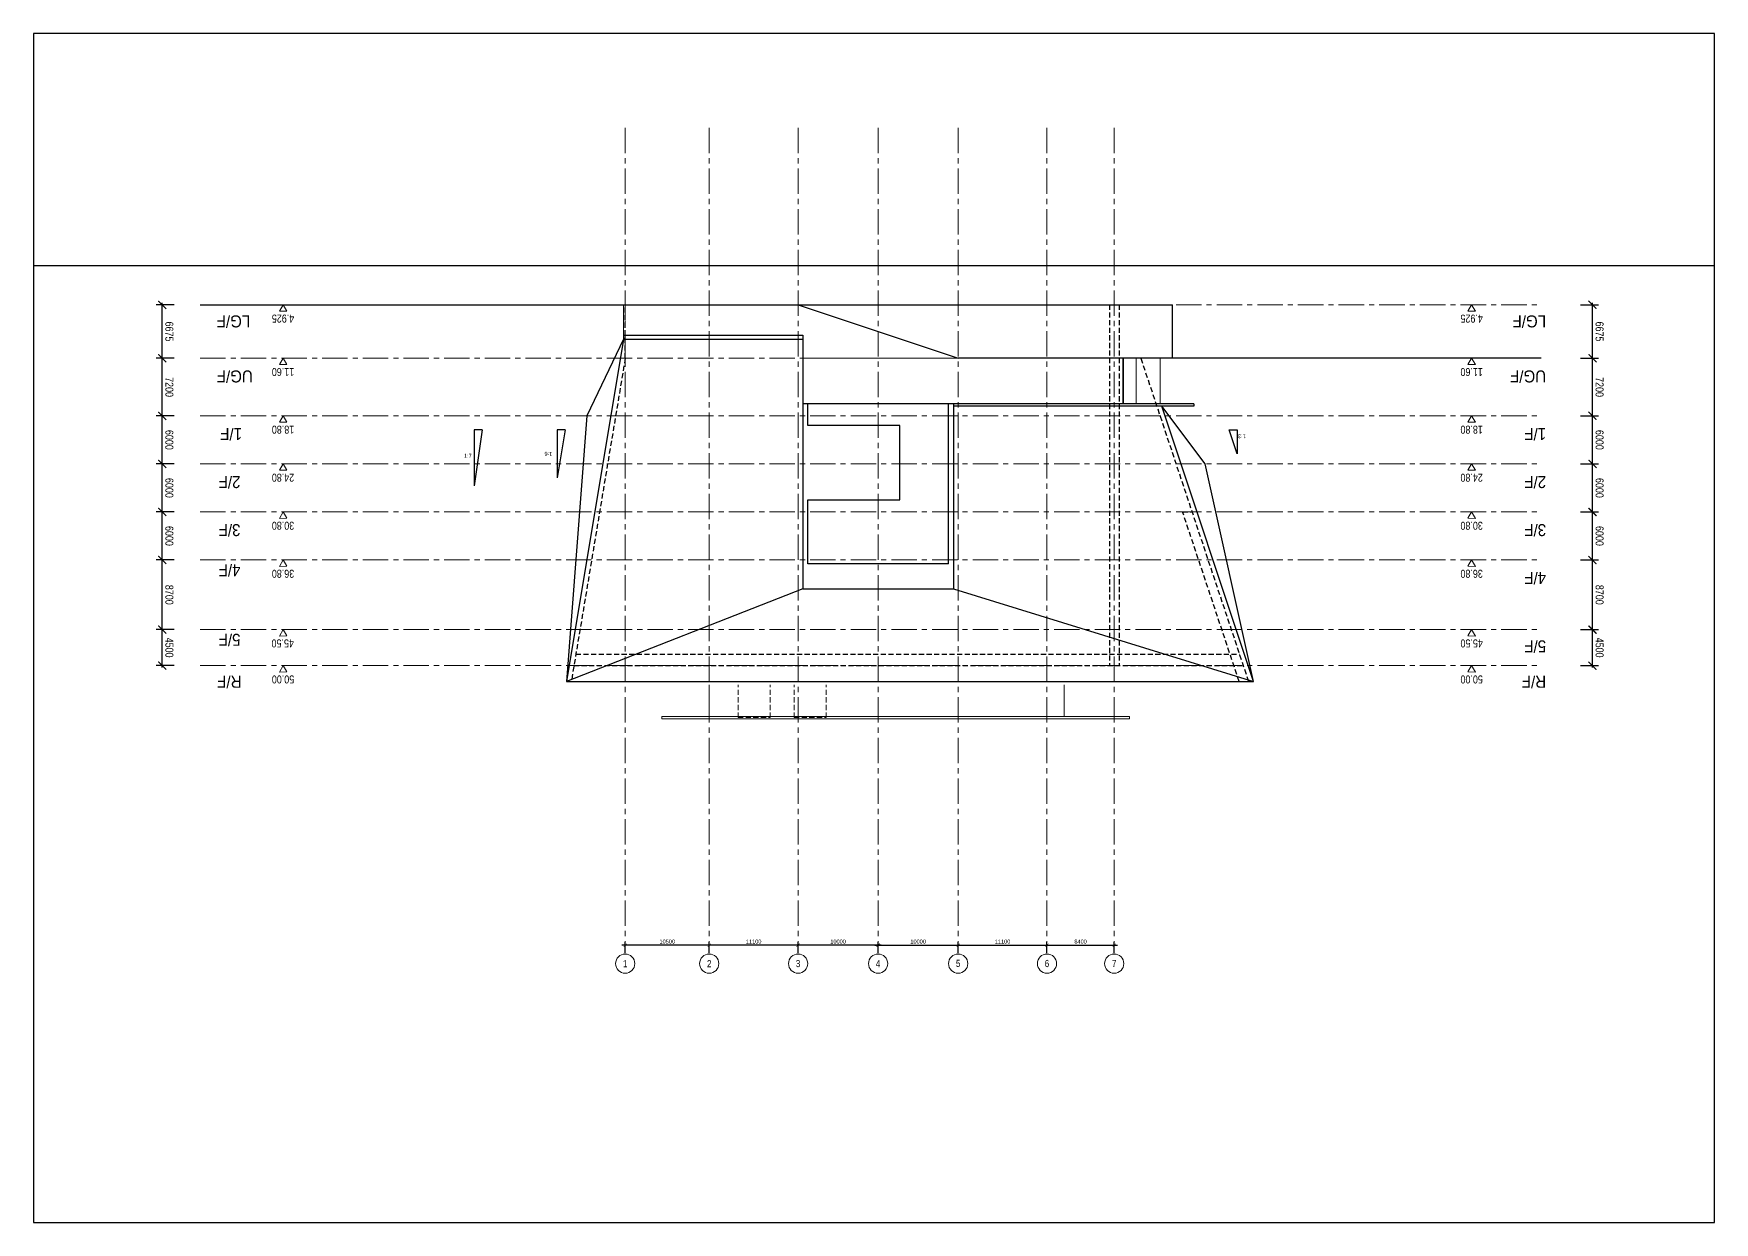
# Model space of a CAD drawing. Header units: millimetres. Extents: x 833576263 to 1668046980, y 817519639 to 1636103653.
# Drawn here: x 833909376 to 834119376, y 818468139 to 818616639 of the extents above; entities that cross this region are included whole.
import ezdxf
from ezdxf.enums import TextEntityAlignment as Align

# ---------------------------------------------------------------- set-up
doc = ezdxf.new("R2010")
doc.units = ezdxf.units.MM
doc.header["$LTSCALE"] = 100
doc.header["$MEASUREMENT"] = 0
doc.linetypes.add('R_P_Grid$0$CENTER', pattern=[50.8, 31.75, -6.35, 6.35, -6.35])
doc.linetypes.add('R_P_Grid$0$HIDDEN', pattern=[9.525, 6.35, -3.175])
doc.layers.get('Defpoints').update_dxf_attribs({"color": 170})
for name, color, linetype in [('R_P_Grid$0$2-STRS-hidden', 8, 'Continuous'), ('R_P_Grid$0$E-ELE2', 4, 'Continuous'), ('R_P_Grid$0$E-ELE6', 2, 'Continuous'), ('X-REF', 7, 'Continuous')]:
    doc.layers.add(name, color=color, linetype=linetype)
for name, color, linetype, lineweight in [('R_P_Grid$0$RDA0251', 1, 'R_P_Grid$0$CENTER', 18), ('R_P_Grid$0$RDA0311', 1, 'Continuous', 25), ('R_P_Grid$0$RDA0321', 7, 'Continuous', 18), ('R_P_Grid$0$RDA04013', 1, 'Continuous', 35), ('R_P_Grid$0$RDA2301', 7, 'Continuous', 18), ('R_P_Grid$0$RDA2803S', 4, 'Continuous', 25)]:
    doc.layers.add(name, color=color, linetype=linetype, lineweight=lineweight)
doc.styles.add('R_P_Grid$0$ARIAL', font='arial.ttf', dxfattribs={"width": 0.8})
doc.styles.add('R_P_Grid$0$R_GRID', font='arial.ttf', dxfattribs={"width": 0.8})
doc.styles.add('R_P_Grid$0$Romans', font='arial.ttf', dxfattribs={"width": 0.8})
doc.dimstyles.new('R_P_Grid$0$GRID', dxfattribs={"dimscale": 200, "dimtxt": 2.5, "dimasz": 2, "dimexe": 2, "dimexo": 0.5, "dimgap": 1, "dimtad": 1, "dimdec": 0, "dimzin": 12, "dimdsep": 46, "dimtxsty": 'R_P_Grid$0$ARIAL', "dimblk": 'R_P_Grid$0$_ArchTick', "dimcen": 2, "dimdle": 2, "dimclrd": 256, "dimclre": 256, "dimclrt": 4, "dimadec": 3, "dimazin": 0, "dimtfac": 1, "dimtdec": 0, "dimtix": 1, "dimtmove": 2, "dimatfit": 3, "dimfxl": 1, "dimtolj": 1, "dimarcsym": 0})
doc.dimstyles.new('R_P_Grid$0$M_500MT', dxfattribs={"dimscale": 500, "dimtxt": 2, "dimasz": 2, "dimexe": 1.5, "dimexo": 1.5, "dimgap": 0.75, "dimtad": 1, "dimdec": 0, "dimrnd": 1e-07, "dimzin": 12, "dimdsep": 46, "dimtxsty": 'R_P_Grid$0$Romans', "dimblk": 'R_P_Grid$0$_ArchTick', "dimcen": 2, "dimdle": 0.5, "dimclrd": 7, "dimclre": 7, "dimclrt": 3, "dimaunit": 1, "dimadec": 8, "dimazin": 0, "dimtfac": 1, "dimtdec": 0, "dimtix": 1, "dimtmove": 2, "dimatfit": 3, "dimfxl": 3, "dimfxlon": 1, "dimtolj": 1, "dimarcsym": 0})

# ---------------------------------------------------------------- blocks, each defined once
blk = doc.blocks.new('R_P_Grid$0$mark-1')
at = {"linetype": 'Continuous'}
blk.add_circle((0, 0), 4, dxfattribs=at)
at = {"color": 3, "style": 'R_P_Grid$0$R_GRID', "width": 0.8}
blk.add_attdef('GRID', text='', height=3, dxfattribs=at).set_placement((0, 0), align=Align.MIDDLE_CENTER)
blk = doc.blocks.new('R_P_Grid$0$_ArchTick')
at = {"color": 0, "linetype": 'ByBlock', "const_width": 0.15}
blk.add_lwpolyline([(-0.5, -0.5), (0.5, 0.5)], dxfattribs=at)
blk = doc.blocks.new('*D73')
at = {"layer": 'Defpoints', "color": 0, "linetype": 'Continuous', "transparency": 16777216}
for p in [(834004890, 818502763), (834004890, 818501663), (834014890, 818501663)]:
    blk.add_point(p, dxfattribs=at)
at = {"layer": 'R_P_Grid$0$RDA0311', "linetype": 'Continuous', "lineweight": -2, "transparency": 16777216}
for p, q in [((834015290, 818502763), (834004490, 818502763)), ((834004890, 818501763), (834004890, 818503163)), ((834014890, 818501763), (834014890, 818503163))]:
    blk.add_line(p, q, dxfattribs=at)
at = {"layer": 'R_P_Grid$0$RDA0311', "linetype": 'Continuous', "lineweight": -2, "transparency": 16777216, "xscale": 400, "yscale": 400, "zscale": 400, "rotation": 180}
blk.add_blockref('R_P_Grid$0$_ArchTick', (834004890, 818502763), dxfattribs=at)
at = {"layer": 'R_P_Grid$0$RDA0311', "linetype": 'Continuous', "lineweight": -2, "transparency": 16777216, "xscale": 400, "yscale": 400, "zscale": 400}
blk.add_blockref('R_P_Grid$0$_ArchTick', (834014890, 818502763), dxfattribs=at)
at = {"layer": 'R_P_Grid$0$RDA0311', "color": 4, "linetype": 'Continuous', "transparency": 16777216, "insert": (834009890, 818503218), "char_height": 500, "attachment_point": 5, "style": 'R_P_Grid$0$ARIAL'}
blk.add_mtext('\\A1;10000', dxfattribs=at)
blk = doc.blocks.new('*D74')
at = {"layer": 'Defpoints', "color": 0, "linetype": 'Continuous', "transparency": 16777216}
for p in [(834024890, 818502763), (834014890, 818501663), (834024890, 818501663)]:
    blk.add_point(p, dxfattribs=at)
at = {"layer": 'R_P_Grid$0$RDA0311', "linetype": 'Continuous', "lineweight": -2, "transparency": 16777216}
for p, q in [((834014490, 818502763), (834025290, 818502763)), ((834014890, 818501763), (834014890, 818503163)), ((834024890, 818501763), (834024890, 818503163))]:
    blk.add_line(p, q, dxfattribs=at)
at = {"layer": 'R_P_Grid$0$RDA0311', "linetype": 'Continuous', "lineweight": -2, "transparency": 16777216, "xscale": 400, "yscale": 400, "zscale": 400, "rotation": 180}
blk.add_blockref('R_P_Grid$0$_ArchTick', (834014890, 818502763), dxfattribs=at)
at = {"layer": 'R_P_Grid$0$RDA0311', "linetype": 'Continuous', "lineweight": -2, "transparency": 16777216, "xscale": 400, "yscale": 400, "zscale": 400}
blk.add_blockref('R_P_Grid$0$_ArchTick', (834024890, 818502763), dxfattribs=at)
at = {"layer": 'R_P_Grid$0$RDA0311', "color": 4, "linetype": 'Continuous', "transparency": 16777216, "insert": (834019890, 818503218), "char_height": 500, "attachment_point": 5, "style": 'R_P_Grid$0$ARIAL'}
blk.add_mtext('\\A1;10000', dxfattribs=at)
blk = doc.blocks.new('*D101')
at = {"layer": 'Defpoints', "color": 0, "linetype": 'Continuous', "transparency": 16777216}
for p in [(833993790, 818502763), (833993790, 818501663), (834004890, 818501663)]:
    blk.add_point(p, dxfattribs=at)
at = {"layer": 'R_P_Grid$0$RDA0311', "linetype": 'Continuous', "lineweight": -2, "transparency": 16777216}
for p, q in [((834005290, 818502763), (833993390, 818502763)), ((833993790, 818501763), (833993790, 818503163)), ((834004890, 818501763), (834004890, 818503163))]:
    blk.add_line(p, q, dxfattribs=at)
at = {"layer": 'R_P_Grid$0$RDA0311', "linetype": 'Continuous', "lineweight": -2, "transparency": 16777216, "xscale": 400, "yscale": 400, "zscale": 400, "rotation": 180}
blk.add_blockref('R_P_Grid$0$_ArchTick', (833993790, 818502763), dxfattribs=at)
at = {"layer": 'R_P_Grid$0$RDA0311', "linetype": 'Continuous', "lineweight": -2, "transparency": 16777216, "xscale": 400, "yscale": 400, "zscale": 400}
blk.add_blockref('R_P_Grid$0$_ArchTick', (834004890, 818502763), dxfattribs=at)
at = {"layer": 'R_P_Grid$0$RDA0311', "color": 4, "linetype": 'Continuous', "transparency": 16777216, "insert": (833999340, 818503218), "char_height": 500, "attachment_point": 5, "style": 'R_P_Grid$0$ARIAL'}
blk.add_mtext('\\A1;11100', dxfattribs=at)
blk = doc.blocks.new('*D102')
at = {"layer": 'Defpoints', "color": 0, "linetype": 'Continuous', "transparency": 16777216}
for p in [(834035990, 818502763), (834024890, 818501663), (834035990, 818501663)]:
    blk.add_point(p, dxfattribs=at)
at = {"layer": 'R_P_Grid$0$RDA0311', "linetype": 'Continuous', "lineweight": -2, "transparency": 16777216}
for p, q in [((834024490, 818502763), (834036390, 818502763)), ((834024890, 818501763), (834024890, 818503163)), ((834035990, 818501763), (834035990, 818503163))]:
    blk.add_line(p, q, dxfattribs=at)
at = {"layer": 'R_P_Grid$0$RDA0311', "linetype": 'Continuous', "lineweight": -2, "transparency": 16777216, "xscale": 400, "yscale": 400, "zscale": 400, "rotation": 180}
blk.add_blockref('R_P_Grid$0$_ArchTick', (834024890, 818502763), dxfattribs=at)
at = {"layer": 'R_P_Grid$0$RDA0311', "linetype": 'Continuous', "lineweight": -2, "transparency": 16777216, "xscale": 400, "yscale": 400, "zscale": 400}
blk.add_blockref('R_P_Grid$0$_ArchTick', (834035990, 818502763), dxfattribs=at)
at = {"layer": 'R_P_Grid$0$RDA0311', "color": 4, "linetype": 'Continuous', "transparency": 16777216, "insert": (834030440, 818503218), "char_height": 500, "attachment_point": 5, "style": 'R_P_Grid$0$ARIAL'}
blk.add_mtext('\\A1;11100', dxfattribs=at)
blk = doc.blocks.new('*D103')
at = {"layer": 'Defpoints', "color": 0, "linetype": 'Continuous', "transparency": 16777216}
for p in [(834044390, 818502763), (834035990, 818501763), (834044390, 818501663)]:
    blk.add_point(p, dxfattribs=at)
at = {"layer": 'R_P_Grid$0$RDA0311', "linetype": 'Continuous', "lineweight": -2, "transparency": 16777216}
for p, q in [((834035590, 818502763), (834044790, 818502763)), ((834035990, 818501863), (834035990, 818503163)), ((834044390, 818501763), (834044390, 818503163))]:
    blk.add_line(p, q, dxfattribs=at)
at = {"layer": 'R_P_Grid$0$RDA0311', "linetype": 'Continuous', "lineweight": -2, "transparency": 16777216, "xscale": 400, "yscale": 400, "zscale": 400, "rotation": 180}
blk.add_blockref('R_P_Grid$0$_ArchTick', (834035990, 818502763), dxfattribs=at)
at = {"layer": 'R_P_Grid$0$RDA0311', "linetype": 'Continuous', "lineweight": -2, "transparency": 16777216, "xscale": 400, "yscale": 400, "zscale": 400}
blk.add_blockref('R_P_Grid$0$_ArchTick', (834044390, 818502763), dxfattribs=at)
at = {"layer": 'R_P_Grid$0$RDA0311', "color": 4, "linetype": 'Continuous', "transparency": 16777216, "insert": (834040190, 818503218), "char_height": 500, "attachment_point": 5, "style": 'R_P_Grid$0$ARIAL'}
blk.add_mtext('\\A1;8400', dxfattribs=at)
blk = doc.blocks.new('*D104')
at = {"layer": 'Defpoints', "color": 0, "linetype": 'Continuous', "transparency": 16777216}
for p in [(833983290, 818502763), (833983290, 818501663), (833993790, 818501663)]:
    blk.add_point(p, dxfattribs=at)
at = {"layer": 'R_P_Grid$0$RDA0311', "linetype": 'Continuous', "lineweight": -2, "transparency": 16777216}
for p, q in [((833994190, 818502763), (833982890, 818502763)), ((833983290, 818501763), (833983290, 818503163)), ((833993790, 818501763), (833993790, 818503163))]:
    blk.add_line(p, q, dxfattribs=at)
at = {"layer": 'R_P_Grid$0$RDA0311', "linetype": 'Continuous', "lineweight": -2, "transparency": 16777216, "xscale": 400, "yscale": 400, "zscale": 400, "rotation": 180}
blk.add_blockref('R_P_Grid$0$_ArchTick', (833983290, 818502763), dxfattribs=at)
at = {"layer": 'R_P_Grid$0$RDA0311', "linetype": 'Continuous', "lineweight": -2, "transparency": 16777216, "xscale": 400, "yscale": 400, "zscale": 400}
blk.add_blockref('R_P_Grid$0$_ArchTick', (833993790, 818502763), dxfattribs=at)
at = {"layer": 'R_P_Grid$0$RDA0311', "color": 4, "linetype": 'Continuous', "transparency": 16777216, "insert": (833988540, 818503218), "char_height": 500, "attachment_point": 5, "style": 'R_P_Grid$0$ARIAL'}
blk.add_mtext('\\A1;10500', dxfattribs=at)
blk = doc.blocks.new('*D105')
at = {"layer": 'Defpoints', "color": 0, "transparency": 16777216}
for p in [(834098561, 818542188), (834104141, 818542188), (834098561, 818537688)]:
    blk.add_point(p, dxfattribs=at)
at = {"layer": 'R_P_Grid$0$RDA0311', "color": 7, "lineweight": -2, "transparency": 16777216}
for p, q in [((834104141, 818537438), (834104141, 818542438)), ((834102641, 818542188), (834104891, 818542188)), ((834102641, 818537688), (834104891, 818537688))]:
    blk.add_line(p, q, dxfattribs=at)
at = {"layer": 'R_P_Grid$0$RDA0311', "color": 7, "lineweight": -2, "transparency": 16777216, "xscale": 1000, "yscale": 1000, "zscale": 1000}
for p, rotation in [((834104141, 818542188), 90), ((834104141, 818537688), 270)]:
    blk.add_blockref('R_P_Grid$0$_ArchTick', p, dxfattribs=dict(at, rotation=rotation))
at = {"layer": 'R_P_Grid$0$RDA0311', "color": 3, "transparency": 16777216, "insert": (834105027, 818539938), "char_height": 1000, "attachment_point": 5, "rotation": 270, "style": 'R_P_Grid$0$Romans'}
blk.add_mtext('\\A1;4500', dxfattribs=at)
blk = doc.blocks.new('*D106')
at = {"layer": 'Defpoints', "color": 0, "transparency": 16777216}
for p in [(834098561, 818550888), (834104141, 818550888), (834098561, 818542188)]:
    blk.add_point(p, dxfattribs=at)
at = {"layer": 'R_P_Grid$0$RDA0311', "color": 7, "lineweight": -2, "transparency": 16777216}
for p, q in [((834102641, 818550888), (834104891, 818550888)), ((834104141, 818541938), (834104141, 818551138)), ((834102641, 818542188), (834104891, 818542188))]:
    blk.add_line(p, q, dxfattribs=at)
at = {"layer": 'R_P_Grid$0$RDA0311', "color": 7, "lineweight": -2, "transparency": 16777216, "xscale": 1000, "yscale": 1000, "zscale": 1000}
for p, rotation in [((834104141, 818550888), 90), ((834104141, 818542188), 270)]:
    blk.add_blockref('R_P_Grid$0$_ArchTick', p, dxfattribs=dict(at, rotation=rotation))
at = {"layer": 'R_P_Grid$0$RDA0311', "color": 3, "transparency": 16777216, "insert": (834105027, 818546538), "char_height": 1000, "attachment_point": 5, "rotation": 270, "style": 'R_P_Grid$0$Romans'}
blk.add_mtext('\\A1;8700', dxfattribs=at)
blk = doc.blocks.new('*D113')
at = {"layer": 'Defpoints', "color": 0, "transparency": 16777216}
for p in [(834098561, 818556888), (834104141, 818556888), (834098561, 818550888)]:
    blk.add_point(p, dxfattribs=at)
at = {"layer": 'R_P_Grid$0$RDA0311', "color": 7, "lineweight": -2, "transparency": 16777216}
for p, q in [((834104141, 818550638), (834104141, 818557138)), ((834102641, 818556888), (834104891, 818556888)), ((834102641, 818550888), (834104891, 818550888))]:
    blk.add_line(p, q, dxfattribs=at)
at = {"layer": 'R_P_Grid$0$RDA0311', "color": 7, "lineweight": -2, "transparency": 16777216, "xscale": 1000, "yscale": 1000, "zscale": 1000}
for p, rotation in [((834104141, 818556888), 90), ((834104141, 818550888), 270)]:
    blk.add_blockref('R_P_Grid$0$_ArchTick', p, dxfattribs=dict(at, rotation=rotation))
at = {"layer": 'R_P_Grid$0$RDA0311', "color": 3, "transparency": 16777216, "insert": (834105027, 818553888), "char_height": 1000, "attachment_point": 5, "rotation": 270, "style": 'R_P_Grid$0$Romans'}
blk.add_mtext('\\A1;6000', dxfattribs=at)
blk = doc.blocks.new('*D114')
at = {"layer": 'Defpoints', "color": 0, "transparency": 16777216}
for p in [(834098561, 818562888), (834104141, 818562888), (834098561, 818556888)]:
    blk.add_point(p, dxfattribs=at)
at = {"layer": 'R_P_Grid$0$RDA0311', "color": 7, "lineweight": -2, "transparency": 16777216}
for p, q in [((834102641, 818562888), (834104891, 818562888)), ((834104141, 818556638), (834104141, 818563138)), ((834102641, 818556888), (834104891, 818556888))]:
    blk.add_line(p, q, dxfattribs=at)
at = {"layer": 'R_P_Grid$0$RDA0311', "color": 7, "lineweight": -2, "transparency": 16777216, "xscale": 1000, "yscale": 1000, "zscale": 1000}
for p, rotation in [((834104141, 818562888), 90), ((834104141, 818556888), 270)]:
    blk.add_blockref('R_P_Grid$0$_ArchTick', p, dxfattribs=dict(at, rotation=rotation))
at = {"layer": 'R_P_Grid$0$RDA0311', "color": 3, "transparency": 16777216, "insert": (834105027, 818559888), "char_height": 1000, "attachment_point": 5, "rotation": 270, "style": 'R_P_Grid$0$Romans'}
blk.add_mtext('\\A1;6000', dxfattribs=at)
blk = doc.blocks.new('*D115')
at = {"layer": 'Defpoints', "color": 0, "transparency": 16777216}
for p in [(834098561, 818568888), (834104141, 818568888), (834098561, 818562888)]:
    blk.add_point(p, dxfattribs=at)
at = {"layer": 'R_P_Grid$0$RDA0311', "color": 7, "lineweight": -2, "transparency": 16777216}
for p, q in [((834102641, 818568888), (834104891, 818568888)), ((834104141, 818562638), (834104141, 818569138)), ((834102641, 818562888), (834104891, 818562888))]:
    blk.add_line(p, q, dxfattribs=at)
at = {"layer": 'R_P_Grid$0$RDA0311', "color": 7, "lineweight": -2, "transparency": 16777216, "xscale": 1000, "yscale": 1000, "zscale": 1000}
for p, rotation in [((834104141, 818568888), 90), ((834104141, 818562888), 270)]:
    blk.add_blockref('R_P_Grid$0$_ArchTick', p, dxfattribs=dict(at, rotation=rotation))
at = {"layer": 'R_P_Grid$0$RDA0311', "color": 3, "transparency": 16777216, "insert": (834105027, 818565888), "char_height": 1000, "attachment_point": 5, "rotation": 270, "style": 'R_P_Grid$0$Romans'}
blk.add_mtext('\\A1;6000', dxfattribs=at)
blk = doc.blocks.new('*D116')
at = {"layer": 'Defpoints', "color": 0, "transparency": 16777216}
for p in [(834098561, 818576088), (834104141, 818576088), (834098561, 818568888)]:
    blk.add_point(p, dxfattribs=at)
at = {"layer": 'R_P_Grid$0$RDA0311', "color": 7, "lineweight": -2, "transparency": 16777216}
for p, q in [((834102641, 818576088), (834104891, 818576088)), ((834104141, 818568638), (834104141, 818576338)), ((834102641, 818568888), (834104891, 818568888))]:
    blk.add_line(p, q, dxfattribs=at)
at = {"layer": 'R_P_Grid$0$RDA0311', "color": 7, "lineweight": -2, "transparency": 16777216, "xscale": 1000, "yscale": 1000, "zscale": 1000}
for p, rotation in [((834104141, 818576088), 90), ((834104141, 818568888), 270)]:
    blk.add_blockref('R_P_Grid$0$_ArchTick', p, dxfattribs=dict(at, rotation=rotation))
at = {"layer": 'R_P_Grid$0$RDA0311', "color": 3, "transparency": 16777216, "insert": (834105027, 818572488), "char_height": 1000, "attachment_point": 5, "rotation": 270, "style": 'R_P_Grid$0$Romans'}
blk.add_mtext('\\A1;7200', dxfattribs=at)
blk = doc.blocks.new('*D117')
at = {"layer": 'Defpoints', "color": 0, "transparency": 16777216}
for p in [(834098561, 818582763), (834104141, 818582763), (834098561, 818576088)]:
    blk.add_point(p, dxfattribs=at)
at = {"layer": 'R_P_Grid$0$RDA0311', "color": 7, "lineweight": -2, "transparency": 16777216}
for p, q in [((834102641, 818582763), (834104891, 818582763)), ((834104141, 818575838), (834104141, 818583013)), ((834102641, 818576088), (834104891, 818576088))]:
    blk.add_line(p, q, dxfattribs=at)
at = {"layer": 'R_P_Grid$0$RDA0311', "color": 7, "lineweight": -2, "transparency": 16777216, "xscale": 1000, "yscale": 1000, "zscale": 1000}
for p, rotation in [((834104141, 818582763), 90), ((834104141, 818576088), 270)]:
    blk.add_blockref('R_P_Grid$0$_ArchTick', p, dxfattribs=dict(at, rotation=rotation))
at = {"layer": 'R_P_Grid$0$RDA0311', "color": 3, "transparency": 16777216, "insert": (834105027, 818579426), "char_height": 1000, "attachment_point": 5, "rotation": 270, "style": 'R_P_Grid$0$Romans'}
blk.add_mtext('\\A1;6675', dxfattribs=at)
blk = doc.blocks.new('R_P_Grid$0$LMark-SFL-2')
blk.add_lwpolyline([(-0.92, 1.6), (0, 0), (0.92, 1.59)], close=True)
at = {"color": 7, "style": 'R_P_Grid$0$Romans', "width": 0.8}
blk.add_attdef('SFL', text='', height=2, dxfattribs=at).set_placement((0, 1.85), align=Align.BOTTOM_CENTER)
blk = doc.blocks.new('*D118')
at = {"layer": 'Defpoints', "color": 0, "transparency": 16777216}
for p in [(833925445, 818556888), (833931025, 818556888), (833931025, 818550888)]:
    blk.add_point(p, dxfattribs=at)
at = {"layer": 'R_P_Grid$0$RDA0311', "color": 7, "lineweight": -2, "transparency": 16777216}
for p, q in [((833925445, 818550638), (833925445, 818557138)), ((833926945, 818556888), (833924695, 818556888)), ((833926945, 818550888), (833924695, 818550888))]:
    blk.add_line(p, q, dxfattribs=at)
at = {"layer": 'R_P_Grid$0$RDA0311', "color": 7, "lineweight": -2, "transparency": 16777216, "xscale": 1000, "yscale": 1000, "zscale": 1000}
for p, rotation in [((833925445, 818556888), 90), ((833925445, 818550888), 270)]:
    blk.add_blockref('R_P_Grid$0$_ArchTick', p, dxfattribs=dict(at, rotation=rotation))
at = {"layer": 'R_P_Grid$0$RDA0311', "color": 3, "transparency": 16777216, "insert": (833926330, 818553888), "char_height": 1000, "attachment_point": 5, "rotation": 270, "style": 'R_P_Grid$0$Romans'}
blk.add_mtext('\\A1;6000', dxfattribs=at)
blk = doc.blocks.new('*D107')
at = {"layer": 'Defpoints', "color": 0, "transparency": 16777216}
for p in [(833925445, 818562888), (833931025, 818562888), (833931025, 818556888)]:
    blk.add_point(p, dxfattribs=at)
at = {"layer": 'R_P_Grid$0$RDA0311', "color": 7, "lineweight": -2, "transparency": 16777216}
for p, q in [((833926945, 818562888), (833924695, 818562888)), ((833925445, 818556638), (833925445, 818563138)), ((833926945, 818556888), (833924695, 818556888))]:
    blk.add_line(p, q, dxfattribs=at)
at = {"layer": 'R_P_Grid$0$RDA0311', "color": 7, "lineweight": -2, "transparency": 16777216, "xscale": 1000, "yscale": 1000, "zscale": 1000}
for p, rotation in [((833925445, 818562888), 90), ((833925445, 818556888), 270)]:
    blk.add_blockref('R_P_Grid$0$_ArchTick', p, dxfattribs=dict(at, rotation=rotation))
at = {"layer": 'R_P_Grid$0$RDA0311', "color": 3, "transparency": 16777216, "insert": (833926330, 818559888), "char_height": 1000, "attachment_point": 5, "rotation": 270, "style": 'R_P_Grid$0$Romans'}
blk.add_mtext('\\A1;6000', dxfattribs=at)
blk = doc.blocks.new('*D108')
at = {"layer": 'Defpoints', "color": 0, "transparency": 16777216}
for p in [(833925445, 818568888), (833931025, 818568888), (833931025, 818562888)]:
    blk.add_point(p, dxfattribs=at)
at = {"layer": 'R_P_Grid$0$RDA0311', "color": 7, "lineweight": -2, "transparency": 16777216}
for p, q in [((833926945, 818568888), (833924695, 818568888)), ((833925445, 818562638), (833925445, 818569138)), ((833926945, 818562888), (833924695, 818562888))]:
    blk.add_line(p, q, dxfattribs=at)
at = {"layer": 'R_P_Grid$0$RDA0311', "color": 7, "lineweight": -2, "transparency": 16777216, "xscale": 1000, "yscale": 1000, "zscale": 1000}
for p, rotation in [((833925445, 818568888), 90), ((833925445, 818562888), 270)]:
    blk.add_blockref('R_P_Grid$0$_ArchTick', p, dxfattribs=dict(at, rotation=rotation))
at = {"layer": 'R_P_Grid$0$RDA0311', "color": 3, "transparency": 16777216, "insert": (833926330, 818565888), "char_height": 1000, "attachment_point": 5, "rotation": 270, "style": 'R_P_Grid$0$Romans'}
blk.add_mtext('\\A1;6000', dxfattribs=at)
blk = doc.blocks.new('*D109')
at = {"layer": 'Defpoints', "color": 0, "transparency": 16777216}
for p in [(833925445, 818576088), (833931025, 818576088), (833931025, 818568888)]:
    blk.add_point(p, dxfattribs=at)
at = {"layer": 'R_P_Grid$0$RDA0311', "color": 7, "lineweight": -2, "transparency": 16777216}
for p, q in [((833926945, 818576088), (833924695, 818576088)), ((833925445, 818568638), (833925445, 818576338)), ((833926945, 818568888), (833924695, 818568888))]:
    blk.add_line(p, q, dxfattribs=at)
at = {"layer": 'R_P_Grid$0$RDA0311', "color": 7, "lineweight": -2, "transparency": 16777216, "xscale": 1000, "yscale": 1000, "zscale": 1000}
for p, rotation in [((833925445, 818576088), 90), ((833925445, 818568888), 270)]:
    blk.add_blockref('R_P_Grid$0$_ArchTick', p, dxfattribs=dict(at, rotation=rotation))
at = {"layer": 'R_P_Grid$0$RDA0311', "color": 3, "transparency": 16777216, "insert": (833926330, 818572488), "char_height": 1000, "attachment_point": 5, "rotation": 270, "style": 'R_P_Grid$0$Romans'}
blk.add_mtext('\\A1;7200', dxfattribs=at)
blk = doc.blocks.new('*D110')
at = {"layer": 'Defpoints', "color": 0, "transparency": 16777216}
for p in [(833925445, 818582763), (833931025, 818582763), (833931025, 818576088)]:
    blk.add_point(p, dxfattribs=at)
at = {"layer": 'R_P_Grid$0$RDA0311', "color": 7, "lineweight": -2, "transparency": 16777216}
for p, q in [((833926945, 818582763), (833924695, 818582763)), ((833925445, 818575838), (833925445, 818583013)), ((833926945, 818576088), (833924695, 818576088))]:
    blk.add_line(p, q, dxfattribs=at)
at = {"layer": 'R_P_Grid$0$RDA0311', "color": 7, "lineweight": -2, "transparency": 16777216, "xscale": 1000, "yscale": 1000, "zscale": 1000}
for p, rotation in [((833925445, 818582763), 90), ((833925445, 818576088), 270)]:
    blk.add_blockref('R_P_Grid$0$_ArchTick', p, dxfattribs=dict(at, rotation=rotation))
at = {"layer": 'R_P_Grid$0$RDA0311', "color": 3, "transparency": 16777216, "insert": (833926330, 818579426), "char_height": 1000, "attachment_point": 5, "rotation": 270, "style": 'R_P_Grid$0$Romans'}
blk.add_mtext('\\A1;6675', dxfattribs=at)
blk = doc.blocks.new('*D111')
at = {"layer": 'Defpoints', "color": 0, "transparency": 16777216}
for p in [(833925445, 818542188), (833931025, 818542188), (833931025, 818537688)]:
    blk.add_point(p, dxfattribs=at)
at = {"layer": 'R_P_Grid$0$RDA0311', "color": 7, "lineweight": -2, "transparency": 16777216}
for p, q in [((833925445, 818537438), (833925445, 818542438)), ((833926945, 818542188), (833924695, 818542188)), ((833926945, 818537688), (833924695, 818537688))]:
    blk.add_line(p, q, dxfattribs=at)
at = {"layer": 'R_P_Grid$0$RDA0311', "color": 7, "lineweight": -2, "transparency": 16777216, "xscale": 1000, "yscale": 1000, "zscale": 1000}
for p, rotation in [((833925445, 818542188), 90), ((833925445, 818537688), 270)]:
    blk.add_blockref('R_P_Grid$0$_ArchTick', p, dxfattribs=dict(at, rotation=rotation))
at = {"layer": 'R_P_Grid$0$RDA0311', "color": 3, "transparency": 16777216, "insert": (833926330, 818539938), "char_height": 1000, "attachment_point": 5, "rotation": 270, "style": 'R_P_Grid$0$Romans'}
blk.add_mtext('\\A1;4500', dxfattribs=at)
blk = doc.blocks.new('*D112')
at = {"layer": 'Defpoints', "color": 0, "transparency": 16777216}
for p in [(833925445, 818550888), (833931025, 818550888), (833931025, 818542188)]:
    blk.add_point(p, dxfattribs=at)
at = {"layer": 'R_P_Grid$0$RDA0311', "color": 7, "lineweight": -2, "transparency": 16777216}
for p, q in [((833926945, 818550888), (833924695, 818550888)), ((833925445, 818541938), (833925445, 818551138)), ((833926945, 818542188), (833924695, 818542188))]:
    blk.add_line(p, q, dxfattribs=at)
at = {"layer": 'R_P_Grid$0$RDA0311', "color": 7, "lineweight": -2, "transparency": 16777216, "xscale": 1000, "yscale": 1000, "zscale": 1000}
for p, rotation in [((833925445, 818550888), 90), ((833925445, 818542188), 270)]:
    blk.add_blockref('R_P_Grid$0$_ArchTick', p, dxfattribs=dict(at, rotation=rotation))
at = {"layer": 'R_P_Grid$0$RDA0311', "color": 3, "transparency": 16777216, "insert": (833926330, 818546538), "char_height": 1000, "attachment_point": 5, "rotation": 270, "style": 'R_P_Grid$0$Romans'}
blk.add_mtext('\\A1;8700', dxfattribs=at)
blk = doc.blocks.new('R_P_Grid')
for p, q in [((833965439.2, 818567140.3), (833964439.2, 818567140.3)), ((833964439.2, 818567140.3), (833964439.2, 818560140.3)), ((833965439.2, 818567140.3), (833964439.2, 818560140.3)), ((833975780.3, 818567140.3), (833974780.3, 818567140.3)), ((833974780.3, 818567140.3), (833974780.3, 818561140.3)), ((833975780.3, 818567140.3), (833974780.3, 818561140.3)), ((834058731.8, 818567140.3), (834059731.8, 818567140.3)), ((834059731.8, 818564140.3), (834058731.8, 818567140.3)), ((834059731.8, 818567140.3), (834059731.8, 818564140.3))]:
    blk.add_line(p, q)
blk.add_lwpolyline([(833909375.8, 818468139.3), (834119375.8, 818468139.3), (834119375.8, 818616639.3), (833909375.8, 818616639.3)], close=True)
at = {"layer": 'Defpoints'}
blk.add_line((833909375.8, 818587688.2), (834119375.8, 818587688.2), dxfattribs=at)
at = {"layer": 'R_P_Grid$0$2-STRS-hidden', "linetype": 'R_P_Grid$0$HIDDEN'}
for p, q in [((833983290, 818576088.2), (833983290, 818582763.2)), ((834043790, 818582763.2), (834043790, 818537688.2)), ((834044990, 818582763.2), (834044990, 818537688.2)), ((833983290, 818576088.2), (833976556.7, 818535688.2)), ((834061206.7, 818535688.2), (834047740, 818576088.2)), ((834060006.7, 818535688.2), (834052940, 818556888.2)), ((834052940, 818556888.2), (834054140, 818556888.2)), ((833977131.7, 818539138.2), (834060056.7, 818539138.2)), ((833976890, 818537688.2), (834060540, 818537688.2))]:
    blk.add_line(p, q, dxfattribs=at)
at = {"layer": 'R_P_Grid$0$E-ELE2'}
blk.add_line((834045490, 818576088.2), (834045490, 818570388.2), dxfattribs=at)
at = {"layer": 'R_P_Grid$0$E-ELE6'}
for p, q in [((833983090, 818578488.2), (833975956.7, 818535688.2)), ((833983090, 818578988.2), (834005490, 818578988.2)), ((833983090, 818578988.2), (833983090, 818578488.2)), ((833983090, 818578488.2), (834005490, 818578488.2)), ((834005490, 818578988.2), (834005490, 818578488.2)), ((834005490, 818578488.2), (834005490, 818547288.2)), ((834045490, 818570388.2), (834045490, 818576088.2)), ((834006090, 818567688.2), (834006090, 818570388.2)), ((834023690, 818550388.2), (834023690, 818570388.2)), ((834024290, 818570388.2), (834024290, 818547288.2)), ((834061806.7, 818535688.2), (834050340, 818570088.2)), ((834054340, 818570388.2), (834054340, 818570088.2)), ((833978490, 818568888.2), (833975956.7, 818535688.2)), ((834017590, 818567688.2), (834006090, 818567688.2)), ((834017590, 818558388.2), (834017590, 818567688.2)), ((834006090, 818550388.2), (834006090, 818558388.2)), ((834006090, 818558388.2), (834017590, 818558388.2)), ((834023690, 818550388.2), (834006090, 818550388.2)), ((834005490, 818547288.2), (833975956.7, 818535688.2)), ((834005490, 818547288.2), (834024290, 818547288.2)), ((834024290, 818547288.2), (834061806.7, 818535688.2)), ((833975956.7, 818535688.2), (834061806.7, 818535688.2))]:
    blk.add_line(p, q, dxfattribs=at)
for points in [[(833983090, 818578488.2), (833978490, 818568888.2)], [(834054340, 818570388.2), (834005490, 818570388.2)], [(834054340, 818570088.2), (834024290, 818570088.2)], [(834061806.7, 818535688.2), (834055740, 818562888.2), (834050340, 818570088.2)]]:
    blk.add_lwpolyline(points, dxfattribs=at)
at = {"layer": 'R_P_Grid$0$RDA0251'}
for p, q in [((833983290, 818604878.3), (833983290, 818503162.9)), ((833993790, 818604878.3), (833993790, 818503162.9)), ((834004890, 818604878.3), (834004890, 818503162.9)), ((834014890, 818604878.3), (834014890, 818503162.9)), ((834024890, 818604878.3), (834024890, 818503162.9)), ((834035990, 818604878.3), (834035990, 818503162.9)), ((834044390, 818604878.3), (834044390, 818503162.9)), ((833930190.6, 818582763.2), (834097726.7, 818582763.2)), ((833930190.6, 818576088.2), (834097726.7, 818576088.2)), ((833930190.6, 818568888.2), (834097726.7, 818568888.2)), ((833930190.6, 818562888.2), (834097726.7, 818562888.2)), ((833930190.6, 818556888.2), (834097726.7, 818556888.2)), ((833930190.6, 818550888.2), (834097726.7, 818550888.2)), ((833930190.6, 818542188.2), (834097726.7, 818542188.2)), ((833930190.6, 818537688.2), (834097726.7, 818537688.2))]:
    blk.add_line(p, q, dxfattribs=at)
at = {"layer": 'R_P_Grid$0$RDA2301'}
for p, q in [((833983090, 818578988.2), (833983090, 818582763.2)), ((834005490, 818576088.2), (834024890, 818576088.2)), ((834047140, 818570388.2), (834047140, 818576088.2)), ((834050140, 818570388.2), (834050140, 818576088.2)), ((833993790, 818531338.2), (833993790, 818535288.2)), ((834038140, 818531338.2), (834038140, 818535288.2)), ((833987865, 818531038.2), (833987865, 818531338.2)), ((833987865, 818531338.2), (834046290, 818531338.2)), ((833987865, 818531038.2), (834046290, 818531038.2)), ((834046290, 818531038.2), (834046290, 818531338.2))]:
    blk.add_line(p, q, dxfattribs=at)
at = {"layer": 'R_P_Grid$0$RDA2301', "linetype": 'R_P_Grid$0$HIDDEN'}
for p, q in [((833997390, 818531188.2), (833997390, 818535288.2)), ((834001390, 818531188.2), (834001390, 818535288.2)), ((834004390, 818531188.2), (834004390, 818535288.2)), ((834008390, 818531188.2), (834008390, 818535288.2)), ((833997390, 818531188.2), (834001390, 818531188.2)), ((834004390, 818531188.2), (834008390, 818531188.2))]:
    blk.add_line(p, q, dxfattribs=at)
at = {"layer": 'R_P_Grid$0$RDA2803S'}
for p, q in [((833930190.6, 818582763.2), (834051690, 818582763.2)), ((834004890, 818582763.2), (834024890, 818576088.2)), ((834051690, 818576088.2), (834051690, 818582763.2)), ((834097726.7, 818576088.2), (834024890, 818576088.2))]:
    blk.add_line(p, q, dxfattribs=at)
at = {"layer": 'R_P_Grid$0$RDA0251'}
ref = blk.add_blockref('R_P_Grid$0$mark-1', (833983290, 818500462.9), dxfattribs=dict(at, xscale=-300, yscale=300, zscale=300, rotation=180))
ref.add_attrib('GRID', '1', dxfattribs={"layer": '0', "color": 3, "height": 900, "style": 'R_P_Grid$0$R_GRID', "width": 0.8}).set_placement((833983290, 818500459.3), align=Align.MIDDLE_CENTER)
ref = blk.add_blockref('R_P_Grid$0$mark-1', (833993790, 818500462.9), dxfattribs=dict(at, xscale=-300, yscale=300, zscale=300, rotation=180))
ref.add_attrib('GRID', '2', dxfattribs={"layer": '0', "color": 3, "height": 900, "style": 'R_P_Grid$0$R_GRID', "width": 0.8}).set_placement((833993790, 818500459.3), align=Align.MIDDLE_CENTER)
ref = blk.add_blockref('R_P_Grid$0$mark-1', (834004890, 818500462.9), dxfattribs=dict(at, xscale=-300, yscale=300, zscale=300, rotation=180))
ref.add_attrib('GRID', '3', dxfattribs={"layer": '0', "color": 3, "height": 900, "style": 'R_P_Grid$0$R_GRID', "width": 0.8}).set_placement((834004890, 818500475.2), align=Align.MIDDLE_CENTER)
ref = blk.add_blockref('R_P_Grid$0$mark-1', (834014890, 818500462.9), dxfattribs=dict(at, xscale=-300, yscale=300, zscale=300, rotation=180))
ref.add_attrib('GRID', '4', dxfattribs={"layer": '0', "color": 3, "height": 900, "style": 'R_P_Grid$0$R_GRID', "width": 0.8}).set_placement((834014890, 818500462.9), align=Align.MIDDLE_CENTER)
ref = blk.add_blockref('R_P_Grid$0$mark-1', (834024890, 818500462.9), dxfattribs=dict(at, xscale=-300, yscale=300, zscale=300, rotation=180))
ref.add_attrib('GRID', '5', dxfattribs={"layer": '0', "color": 3, "height": 900, "style": 'R_P_Grid$0$R_GRID', "width": 0.8}).set_placement((834024890, 818500490.6), align=Align.MIDDLE_CENTER)
ref = blk.add_blockref('R_P_Grid$0$mark-1', (834035990, 818500462.9), dxfattribs=dict(at, xscale=-300, yscale=300, zscale=300, rotation=180))
ref.add_attrib('GRID', '6', dxfattribs={"layer": '0', "color": 3, "height": 900, "style": 'R_P_Grid$0$R_GRID', "width": 0.8}).set_placement((834035990, 818500474.6), align=Align.MIDDLE_CENTER)
ref = blk.add_blockref('R_P_Grid$0$mark-1', (834044390, 818500462.9), dxfattribs=dict(at, xscale=-300, yscale=300, zscale=300, rotation=180))
ref.add_attrib('GRID', '7', dxfattribs={"layer": '0', "color": 3, "height": 900, "style": 'R_P_Grid$0$R_GRID', "width": 0.8}).set_placement((834044390, 818500474.6), align=Align.MIDDLE_CENTER)
at = {"layer": 'R_P_Grid$0$RDA0321'}
ref = blk.add_blockref('R_P_Grid$0$LMark-SFL-2', (833940536.8, 818582763.2), dxfattribs=dict(at, xscale=-500, yscale=500, zscale=500, rotation=180))
ref.add_attrib('SFL', '4.925', dxfattribs={"layer": '0', "color": 7, "height": 1000, "rotation": 180, "style": 'R_P_Grid$0$Romans', "width": 0.8}).set_placement((833940537.9, 818581840.5), align=Align.BOTTOM_CENTER)
at = {"layer": 'R_P_Grid$0$RDA0321', "xscale": 500, "yscale": 500, "zscale": 500, "rotation": 180}
for p, values in [((834089049.1, 818582763.2), {'SFL': '4.925'}), ((834089049.1, 818576088.2), {'SFL': '11.60'}), ((834089049.1, 818568888.2), {'SFL': '18.80'}), ((834089049.1, 818562888.2), {'SFL': '24.80'}), ((834089049.1, 818556888.2), {'SFL': '30.80'}), ((834089049.1, 818550888.2), {'SFL': '36.80'}), ((834089049.1, 818542188.2), {'SFL': '45.50'}), ((834089049.1, 818537688.2), {'SFL': '50.00'})]:
    blk.add_blockref('R_P_Grid$0$LMark-SFL-2', p, dxfattribs=at).add_auto_attribs(values)
at = {"layer": 'R_P_Grid$0$RDA0321'}
ref = blk.add_blockref('R_P_Grid$0$LMark-SFL-2', (833940536.8, 818576088.2), dxfattribs=dict(at, xscale=-500, yscale=500, zscale=500, rotation=180))
ref.add_attrib('SFL', '11.60', dxfattribs={"layer": '0', "color": 7, "height": 1000, "rotation": 180, "style": 'R_P_Grid$0$Romans', "width": 0.8}).set_placement((833940537.9, 818575165.5), align=Align.BOTTOM_CENTER)
ref = blk.add_blockref('R_P_Grid$0$LMark-SFL-2', (833940536.8, 818568888.2), dxfattribs=dict(at, xscale=-500, yscale=500, zscale=500, rotation=180))
ref.add_attrib('SFL', '18.80', dxfattribs={"layer": '0', "color": 7, "height": 1000, "rotation": 180, "style": 'R_P_Grid$0$Romans', "width": 0.8}).set_placement((833940537.9, 818567965.5), align=Align.BOTTOM_CENTER)
ref = blk.add_blockref('R_P_Grid$0$LMark-SFL-2', (833940536.8, 818562888.2), dxfattribs=dict(at, xscale=-500, yscale=500, zscale=500, rotation=180))
ref.add_attrib('SFL', '24.80', dxfattribs={"layer": '0', "color": 7, "height": 1000, "rotation": 180, "style": 'R_P_Grid$0$Romans', "width": 0.8}).set_placement((833940537.9, 818561965.5), align=Align.BOTTOM_CENTER)
ref = blk.add_blockref('R_P_Grid$0$LMark-SFL-2', (833940536.8, 818556888.2), dxfattribs=dict(at, xscale=-500, yscale=500, zscale=500, rotation=180))
ref.add_attrib('SFL', '30.80', dxfattribs={"layer": '0', "color": 7, "height": 1000, "rotation": 180, "style": 'R_P_Grid$0$Romans', "width": 0.8}).set_placement((833940537.9, 818555965.5), align=Align.BOTTOM_CENTER)
ref = blk.add_blockref('R_P_Grid$0$LMark-SFL-2', (833940536.8, 818550888.2), dxfattribs=dict(at, xscale=-500, yscale=500, zscale=500, rotation=180))
ref.add_attrib('SFL', '36.80', dxfattribs={"layer": '0', "color": 7, "height": 1000, "rotation": 180, "style": 'R_P_Grid$0$Romans', "width": 0.8}).set_placement((833940537.9, 818549965.5), align=Align.BOTTOM_CENTER)
ref = blk.add_blockref('R_P_Grid$0$LMark-SFL-2', (833940536.8, 818542188.2), dxfattribs=dict(at, xscale=-500, yscale=500, zscale=500, rotation=180))
ref.add_attrib('SFL', '45.50', dxfattribs={"layer": '0', "color": 7, "height": 1000, "rotation": 180, "style": 'R_P_Grid$0$Romans', "width": 0.8}).set_placement((833940498.6, 818541265.5), align=Align.BOTTOM_CENTER)
ref = blk.add_blockref('R_P_Grid$0$LMark-SFL-2', (833940536.8, 818537688.2), dxfattribs=dict(at, xscale=-500, yscale=500, zscale=500, rotation=180))
ref.add_attrib('SFL', '50.00', dxfattribs={"layer": '0', "color": 7, "height": 1000, "rotation": 180, "style": 'R_P_Grid$0$Romans', "width": 0.8}).set_placement((833940537.9, 818536765.5), align=Align.BOTTOM_CENTER)
at = {"style": 'R_P_Grid$0$Romans'}
for s, p in [('1:3', (834060827.5, 818566602.3)), ('1:6', (833974177.2, 818564394.3))]:
    blk.add_text(s, height=500, rotation=180, dxfattribs=at).set_placement(p)
blk.add_text('1:7', height=500, dxfattribs=at).set_placement((833963146, 818563650.8))
at = {"layer": 'R_P_Grid$0$RDA04013', "style": 'R_P_Grid$0$Romans', "width": 0.9}
for s, p in [('LG/F', (833936441.9, 818581442.8)), ('LG/F', (834098351.1, 818581442.8)), ('UG/F', (833936763.3, 818574567.8)), ('UG/F', (834098351.1, 818574567.8)), ('1/F', (833935413.3, 818567367.8)), ('1/F', (834098351.1, 818567367.8)), ('2/F', (833935220.4, 818561367.8)), ('2/F', (834098351.1, 818561367.8)), ('3/F', (833935220.4, 818555367.8)), ('3/F', (834098351.1, 818555367.8)), ('4/F', (833935220.4, 818550362.7)), ('4/F', (834098351.1, 818549367.8)), ('5/F', (833935220.4, 818541662.7)), ('5/F', (834098351.1, 818540842.8)), ('R/F', (833935349, 818536417.8)), ('R/F', (834098351.1, 818536417.8))]:
    blk.add_text(s, height=1500, rotation=180, dxfattribs=at).set_placement(p)
at = {"layer": 'R_P_Grid$0$RDA0311'}
for base, p1, p2, picture, middle in [((833925444.9, 818582763.2), (833931024.9, 818576088.2), (833931024.9, 818582763.2), '*D110', (833926330.5, 818579425.7)), ((834104141, 818582763.2), (834098561, 818576088.2), (834098561, 818582763.2), '*D117', (834105026.6, 818579425.7)), ((833925444.9, 818576088.2), (833931024.9, 818568888.2), (833931024.9, 818576088.2), '*D109', (833926330.5, 818572488.2)), ((834104141, 818576088.2), (834098561, 818568888.2), (834098561, 818576088.2), '*D116', (834105026.6, 818572488.2)), ((833925444.9, 818568888.2), (833931024.9, 818562888.2), (833931024.9, 818568888.2), '*D108', (833926330.5, 818565888.2)), ((834104141, 818568888.2), (834098561, 818562888.2), (834098561, 818568888.2), '*D115', (834105026.6, 818565888.2)), ((833925444.9, 818562888.2), (833931024.9, 818556888.2), (833931024.9, 818562888.2), '*D107', (833926330.5, 818559888.2)), ((834104141, 818562888.2), (834098561, 818556888.2), (834098561, 818562888.2), '*D114', (834105026.6, 818559888.2)), ((833925444.9, 818556888.2), (833931024.9, 818550888.2), (833931024.9, 818556888.2), '*D118', (833926330.5, 818553888.2)), ((834104141, 818556888.2), (834098561, 818550888.2), (834098561, 818556888.2), '*D113', (834105026.6, 818553888.2)), ((833925444.9, 818550888.2), (833931024.9, 818542188.2), (833931024.9, 818550888.2), '*D112', (833926330.5, 818546538.2)), ((834104141, 818550888.2), (834098561, 818542188.2), (834098561, 818550888.2), '*D106', (834105026.6, 818546538.2)), ((833925444.9, 818542188.2), (833931024.9, 818537688.2), (833931024.9, 818542188.2), '*D111', (833926330.5, 818539938.2)), ((834104141, 818542188.2), (834098561, 818537688.2), (834098561, 818542188.2), '*D105', (834105026.6, 818539938.2))]:
    dim = blk.add_linear_dim(base=base, p1=p1, p2=p2, angle=270, dimstyle='R_P_Grid$0$M_500MT', dxfattribs=at)
    dim.commit()
    dim.dimension.update_dxf_attribs({"geometry": picture, "text_midpoint": middle})
at = {"layer": 'R_P_Grid$0$RDA0311', "linetype": 'Continuous'}
for base, p1, p2, picture, middle in [((833983290, 818502762.9), (833993790, 818501662.9), (833983290, 818501662.9), '*D104', (833988540, 818503218.2)), ((833993790, 818502762.9), (834004890, 818501662.9), (833993790, 818501662.9), '*D101', (833999340, 818503218.2)), ((834004890, 818502762.9), (834014890, 818501662.9), (834004890, 818501662.9), '*D73', (834009890, 818503218.2))]:
    dim = blk.add_linear_dim(base=base, p1=p1, p2=p2, angle=180, dimstyle='R_P_Grid$0$GRID', dxfattribs=at)
    dim.commit()
    dim.dimension.update_dxf_attribs({"geometry": picture, "text_midpoint": middle})
for base, p1, p2, picture, middle in [((834024890, 818502762.9), (834014890, 818501662.9), (834024890, 818501662.9), '*D74', (834019890, 818503218.2)), ((834035990, 818502762.9), (834024890, 818501662.9), (834035990, 818501662.9), '*D102', (834030440, 818503218.2)), ((834044390, 818502762.9), (834035990, 818501762.9), (834044390, 818501662.9), '*D103', (834040190, 818503218.2))]:
    dim = blk.add_linear_dim(base=base, p1=p1, p2=p2, dimstyle='R_P_Grid$0$GRID', dxfattribs=at)
    dim.commit()
    dim.dimension.update_dxf_attribs({"geometry": picture, "text_midpoint": middle})

msp = doc.modelspace()

# ---------------------------------------------------------------- block references
at = {"layer": 'X-REF'}
msp.add_blockref('R_P_Grid', (0, 0), dxfattribs=at)

doc.saveas('drawing.dxf')
